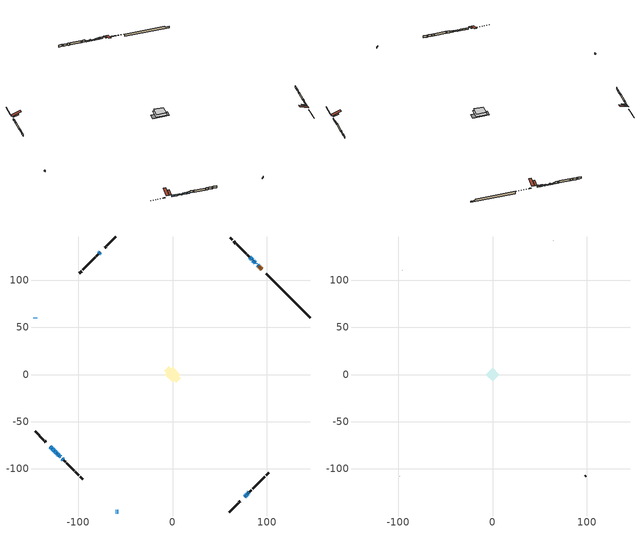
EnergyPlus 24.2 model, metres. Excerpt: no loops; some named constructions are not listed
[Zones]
conditioned space
 floor outside (Floor1 construction): -1.18,0 0,1.18 1.18,0 0,-1.18 z1.19
 floor adiabatic (AdiabaticFloorConstruction): -8.3,0 0,8.3 8.3,0 0,-8.3 z1.19
 floor foundation (Slab1 construction): -8.55,4 -4,8.55 8.55,-4 4,-8.55 z-1.5
 floor foundation (Slab2 construction): -2.55,0.94 -0.94,2.55 2.55,-0.94 0.94,-2.55 z0
 wall outside (RimJoist1 construction): 60.36,-145.71 69.78,-136.28 / -145.71,-60.36 -136.28,-69.78 / -60.36,145.71 -69.78,136.28 / 110.85,95.21 101.42,104.64 z1.19:1.49
 wall outside (RimJoist2 construction): 70.44,-135.63 71.71,-134.36 / -135.63,-70.44 -134.36,-71.71 / -70.44,135.63 -71.71,134.36 / 100.77,105.3 99.5,106.57 z1.19:1.49
 wall outside (AdiabaticWallConstruction 1): 94.58,111.49 93.68,112.38 / 93.03,113.04 92.45,113.61 / 91.8,114.27 91.42,114.65 z1.19:3.22
 wall outside (AdiabaticWallConstruction): -76.63,129.44 -76.97,129.1 / -117.99,-88.07 -117.65,-88.42 z1.19:2.79; 90.76,115.3 90.12,115.95 / -127.2,-78.86 -125.3,-80.77 / 80.52,-125.55 81.04,-125.02 / -116.99,-89.07 -115.93,-90.13 / 85.37,120.69 84.74,121.32 z1.19:2.97; -77.62,128.44 -78.15,127.92 / -60.36,-145.71 -59.36,-145.71 / 77.8,-128.26 78.51,-127.56 / -129.44,-76.63 -127.86,-78.21 / -124.64,-81.42 -123.24,-82.82 / -145.71,60.36 -145.71,59.36 / -58.44,-145.71 -57.44,-145.71 / 79.16,-126.9 79.86,-126.2 / -121.41,-84.66 -120.7,-85.36 z1.19:2.66; 76.63,-129.44 77.15,-128.92 z1.19:2.39; -122.59,-83.48 -122.06,-84 z1.19:2.18; 89.46,116.6 89.14,116.93 z1.19:2.31; -120.05,-86.02 -118.65,-87.42 z1.19:2.69; 88.48,117.58 88.17,117.9 z1.19:2.41; 87.51,118.55 87.19,118.88 z1.19:2.01; 86.53,119.53 86.03,120.04 z1.19:1.9; 84.09,121.98 83.01,123.06 z1.19:2.21; 82.35,123.71 81.8,124.27 z1.19:2.49
 wall outside (Wall1 construction): 81.7,-124.37 83.44,-122.63 / -115.28,-90.79 -113.54,-92.53 / -78.8,127.26 -80.54,125.53 / 81.14,124.92 79.4,126.66 z1.19:3.63
 wall outside (Wall2 construction): 84.09,-121.97 84.15,-121.92 / -112.88,-93.18 -112.83,-93.24 / -81.2,124.87 -81.25,124.81 / 78.75,127.32 78.69,127.37 z1.19:3.63
 wall outside (Wall3 construction): 84.8,-121.26 93.06,-113 / -112.17,-93.89 -103.91,-102.15 / -81.91,124.16 -90.17,115.9 / 78.03,128.03 69.77,136.29 z1.19:3.63
 wall outside (Wall4 construction): 93.72,-112.34 94.9,-111.17 / -103.25,-102.81 -102.08,-103.99 / -90.82,115.24 -92,114.06 / 69.12,136.95 67.94,138.12 z1.19:3.63
 wall outside (Wall5 construction): 95.55,-110.51 97.84,-108.23 / -101.42,-104.65 -99.14,-106.93 / -92.66,113.41 -94.94,111.13 / 67.28,138.78 65,141.06 z1.19:3.63
 wall outside (Wall7 construction): 99.32,-106.74 101.83,-104.24 / -97.65,-108.41 -95.15,-110.92 / -96.43,109.64 -98.93,107.13 / 63.52,142.55 61.01,145.05 z1.19:3.63
 wall foundation (FoundationWall1 construction): 111.51,94.56,-1.5 111.51,94.56,1.19 142.29,63.78,1.19 142.29,63.78,0.03 145.71,60.36,0.03 145.71,60.36,-1.5
 window (WindowConstruction 17): -76.63,129.44 -76.97,129.1 z1.19:2.79
 window (WindowConstruction 3): 90.76,115.3 90.12,115.95 z1.19:2.97
 window (WindowConstruction 4): -77.62,128.44 -78.15,127.92 z1.19:2.66
 window (WindowConstruction 5): -60.36,-145.71 -59.36,-145.71 z1.19:2.66
 window (WindowConstruction 6): 76.63,-129.44 77.15,-128.92 z1.19:2.38
 window (WindowConstruction 7): 77.8,-128.26 78.51,-127.56 z1.19:2.66
 window (WindowConstruction 8): -129.44,-76.63 -127.86,-78.21 z1.19:2.66
 window (WindowConstruction 9): -127.2,-78.86 -125.3,-80.77 z1.19:2.97
 window (WindowConstruction 10): -124.64,-81.42 -123.24,-82.82 z1.19:2.66
 window (WindowConstruction 11): -122.58,-83.48 -122.06,-84 z1.19:2.18
 window (WindowConstruction 12): -145.71,60.36 -145.71,59.36 z1.19:2.66
 window (WindowConstruction 18): 89.46,116.61 89.14,116.93 z1.19:2.31
 window (WindowConstruction 13): -58.44,-145.71 -57.44,-145.71 z1.19:2.66
 window (WindowConstruction 14): 79.16,-126.9 79.86,-126.2 z1.19:2.66
 window (WindowConstruction 15): -121.41,-84.66 -120.71,-85.36 z1.19:2.66
 window (WindowConstruction 16): -120.05,-86.02 -118.65,-87.42 z1.19:2.69
 window (WindowConstruction 24): -117.99,-88.07 -117.65,-88.41 z1.19:2.79
 window (WindowConstruction 21): 88.48,117.59 88.17,117.9 z1.19:2.41
 window (WindowConstruction 22): 80.52,-125.55 81.04,-125.02 z1.19:2.97
 window (WindowConstruction 23): -116.99,-89.07 -115.93,-90.13 z1.19:2.97
 window (WindowConstruction 19): 87.51,118.55 87.19,118.88 z1.19:2
 window (WindowConstruction 20): 86.53,119.53 86.03,120.03 z1.19:1.9
 window (WindowConstruction): 85.37,120.69 84.74,121.32 z1.19:2.97
 window (WindowConstruction 1): 84.09,121.98 83.01,123.05 z1.19:2.2
 window (WindowConstruction 2): 82.35,123.71 81.8,124.27 z1.19:2.49
 door (Door): 94.58,111.49 93.68,112.38 z1.19:3.22
 door (Door 1): 93.02,113.04 92.45,113.61 z1.19:3.22
 door (Door 2): 91.8,114.27 91.42,114.65 z1.19:3.22
 ceiling adiabatic (AdiabaticFloorConstruction): 0,-8.3 8.3,0 0,8.3 -8.3,0 z1.19
 roof outside (Roof2 construction): 75.97,-130.1,3.63 71.63,-125.76,5.67 70.49,-126.9,5.67 74.83,-131.24,3.63; -130.1,-75.97,3.63 -125.76,-71.63,5.67 -126.9,-70.49,5.67 -131.24,-74.83,3.63; -75.97,130.1,3.63 -71.63,125.76,5.67 -70.49,126.9,5.67 -74.83,131.24,3.63; 95.24,110.83,3.63 90.9,106.49,5.67 92.04,105.35,5.67 96.38,109.69,3.63
attic - vented
 floor to conditioned space (Floor2 construction Reversed): -7.04,0 0,7.04 7.04,0 0,-7.04 z3.63
 wall outside (Wall6 construction): 98.49,-107.57 98.67,-107.4 / -98.48,-107.58 -98.31,-107.76 / -95.6,110.47 -95.77,110.3 / 64.35,141.72 64.17,141.89 z1.19:3.63
 roof outside (Roof1 construction): 74.17,-131.9,3.63 67.32,-125.04,6.86 65.51,-126.85,6.86 72.36,-133.7,3.63; -131.9,-74.17,3.63 -125.04,-67.32,6.86 -126.85,-65.51,6.86 -133.7,-72.36,3.63; -74.17,131.9,3.63 -67.32,125.04,6.86 -65.51,126.85,6.86 -72.36,133.7,3.63; 97.04,109.03,3.63 90.18,102.18,6.86 91.99,100.37,6.86 98.84,107.22,3.63
[Construction]
Floor2 construction: ceiling loosefill ins, ceiling stud and cavity, gypsum board
[EnergyManagementSystem:Program]
component_loads_program: Set loads_htg_walls = 0; Set loads_htg_rim_joists = 0; Set loads_htg_foundation_walls = 0; Set loads_htg_floors = 0; Set loads_htg_slabs = 0; Set loads_htg_ceilings = 0; Set loads_htg_roofs = 0; Set loads_htg_windows_conduction = 0; Set loads_htg_windows_solar = 0; Set loads_htg_doors = 0; Set loads_htg_skylights_conduction = 0; Set loads_htg_skylights_solar = 0; Set loads_htg_internal_mass = 0; Set loads_htg_intgains = 0; Set loads_htg_lighting = 0; Set loads_htg_infil = 0; Set loads_htg_mechvent = 0; Set loads_htg_natvent = 0; Set loads_htg_whf = 0; Set loads_htg_ducts = 0; Set loads_clg_walls = 0; Set loads_clg_rim_joists = 0; Set loads_clg_foundation_walls = 0; Set loads_clg_floors = 0; Set loads_clg_slabs = 0; Set loads_clg_ceilings = 0; Set loads_clg_roofs = 0; Set loads_clg_windows_conduction = 0; Set loads_clg_windows_solar = 0; Set loads_clg_doors = 0; Set loads_clg_skylights_conduction = 0; Set loads_clg_skylights_solar = 0; Set loads_clg_internal_mass = 0; Set loads_clg_intgains = 0; Set loads_clg_lighting = 0; Set loads_clg_infil = 0; Set loads_clg_mechvent = 0; Set loads_clg_natvent = 0; Set loads_clg_whf = 0; Set loads_clg_ducts = 0; Set hr_walls = 0; Set hr_walls = hr_walls + s_conv_19 + s_ig_19 + s_sol_19 + s_lgt_19 + s_surf_19; Set hr_walls = hr_walls + s_conv_20 + s_ig_20 + s_sol_20 + s_lgt_20 + s_surf_20; Set hr_walls = hr_walls + s_conv_21 + s_ig_21 + s_sol_21 + s_lgt_21 + s_surf_21; Set hr_walls = hr_walls + s_conv_22 + s_ig_22 + s_sol_22 + s_lgt_22 + s_surf_22; Set hr_walls = hr_walls + s_conv_23 + s_ig_23 + s_sol_23 + s_lgt_23 + s_surf_23; Set hr_walls = hr_walls + s_conv_24 + s_ig_24 + s_sol_24 + s_lgt_24 + s_surf_24; Set hr_walls = hr_walls + s_conv_25 + s_ig_25 + s_sol_25 + s_lgt_25 + s_surf_25; Set hr_walls = hr_walls + s_conv_26 + s_ig_26 + s_sol_26 + s_lgt_26 + s_surf_26; Set hr_walls = hr_walls + s_conv_27 + s_ig_27 + s_sol_27 + s_lgt_27 + s_surf_27; Set hr_walls = hr_walls + s_conv_28 + s_ig_28 + s_sol_28 + s_lgt_28 + s_surf_28; Set hr_walls = hr_walls + s_conv_29 + s_ig_29 + s_sol_29 + s_lgt_29 + s_surf_29; Set hr_walls = hr_walls + s_conv_30 + s_ig_30 + s_sol_30 + s_lgt_30 + s_surf_30; Set hr_walls = hr_walls + s_conv_31 + s_ig_31 + s_sol_31 + s_lgt_31 + s_surf_31; Set hr_walls = hr_walls + s_conv_32 + s_ig_32 + s_sol_32 + s_lgt_32 + s_surf_32; Set hr_walls = hr_walls + s_conv_33 + s_ig_33 + s_sol_33 + s_lgt_33 + s_surf_33; Set hr_walls = hr_walls + s_conv_34 + s_ig_34 + s_sol_34 + s_lgt_34 + s_surf_34; Set hr_walls = hr_walls + s_conv_35 + s_ig_35 + s_sol_35 + s_lgt_35 + s_surf_35; Set hr_walls = hr_walls + s_conv_36 + s_ig_36 + s_sol_36 + s_lgt_36 + s_surf_36; Set hr_walls = hr_walls + s_conv_37 + s_ig_37 + s_sol_37 + s_lgt_37 + s_surf_37; Set hr_walls = hr_walls + s_conv_38 + s_ig_38 + s_sol_38 + s_lgt_38 + s_surf_38; Set hr_walls = hr_walls + s_conv_39 + s_ig_39 + s_sol_39 + s_lgt_39 + s_surf_39; Set hr_walls = hr_walls + s_conv_40 + s_ig_40 + s_sol_40 + s_lgt_40 + s_surf_40; Set hr_walls = hr_walls + s_conv_41 + s_ig_41 + s_sol_41 + s_lgt_41 + s_surf_41; Set hr_walls = hr_walls + s_conv_42 + s_ig_42 + s_sol_42 + s_lgt_42 + s_surf_42; Set hr_rim_joists = 0; Set hr_rim_joists = hr_rim_joists + s_conv_5 + s_ig_5 + s_sol_5 + s_lgt_5 + s_surf_5; Set hr_rim_joists = hr_rim_joists + s_conv_6 + s_ig_6 + s_sol_6 + s_lgt_6 + s_surf_6; Set hr_rim_joists = hr_rim_joists + s_conv_7 + s_ig_7 + s_sol_7 + s_lgt_7 + s_surf_7; Set hr_rim_joists = hr_rim_joists + s_conv_8 + s_ig_8 + s_sol_8 + s_lgt_8 + s_surf_8; Set hr_rim_joists = hr_rim_joists + s_conv_9 + s_ig_9 + s_sol_9 + s_lgt_9 + s_surf_9; Set hr_rim_joists = hr_rim_joists + s_conv_10 + s_ig_10 + s_sol_10 + s_lgt_10 + s_surf_10; Set hr_rim_joists = hr_rim_joists + s_conv_11 + s_ig_11 + s_sol_11 + s_lgt_11 + s_surf_11; Set hr_rim_joists = hr_rim_joists + s_conv_12 + s_ig_12 + s_sol_12 + s_lgt_12 + s_surf_12; Set hr_foundation_walls = 0; Set hr_foundation_walls = hr_foundation_walls + s_conv_2 + s_ig_2 + s_sol_2 + s_lgt_2 + s_surf_2; Set hr_floors = 0; Set hr_floors = hr_floors + s_conv + s_ig + s_sol + s_lgt + s_surf; Set hr_slabs = 0; Set hr_slabs = hr_slabs + s_conv_17 + s_ig_17 + s_sol_17 + s_lgt_17 + s_surf_17; Set hr_slabs = hr_slabs + s_conv_18 + s_ig_18 + s_sol_18 + s_lgt_18 + s_surf_18; Set hr_ceilings = 0; Set hr_ceilings = hr_ceilings + s_conv_1 + s_ig_1 + s_sol_1 + s_lgt_1 + s_surf_1; Set hr_roofs = 0; Set hr_roofs = hr_roofs + s_conv_13 + s_ig_13 + s_sol_13 + s_lgt_13 + s_surf_13; Set hr_roofs = hr_roofs + s_conv_14 + s_ig_14 + s_sol_14 + s_lgt_14 + s_surf_14; Set hr_roofs = hr_roofs + s_conv_15 + s_ig_15 + s_sol_15 + s_lgt_15 + s_surf_15; Set hr_roofs = hr_roofs + s_conv_16 + s_ig_16 + s_sol_16 + s_lgt_16 + s_surf_16; Set hr_windows_conduction = 0; Set hr_windows_conduction = hr_windows_conduction + ss_conv_3; Set hr_windows_conduction = hr_windows_conduction + ss_ig_3; Set hr_windows_conduction = hr_windows_conduction + ss_surf_3; Set hr_windows_conduction = hr_windows_conduction + ss_conv_4; Set hr_windows_conduction = hr_windows_conduction + ss_ig_4; Set hr_windows_conduction = hr_windows_conduction + ss_surf_4; Set hr_windows_conduction = hr_windows_conduction + ss_conv_5; Set hr_windows_conduction = hr_windows_conduction + ss_ig_5; Set hr_windows_conduction = hr_windows_conduction + ss_surf_5; Set hr_windows_conduction = hr_windows_conduction + ss_conv_6; Set hr_windows_conduction = hr_windows_conduction + ss_ig_6; Set hr_windows_conduction = hr_windows_conduction + ss_surf_6; Set hr_windows_conduction = hr_windows_conduction + ss_conv_7; Set hr_windows_conduction = hr_windows_conduction + ss_ig_7; Set hr_windows_conduction = hr_windows_conduction + ss_surf_7; Set hr_windows_conduction = hr_windows_conduction + ss_conv_8; Set hr_windows_conduction = hr_windows_conduction + ss_ig_8; Set hr_windows_conduction = hr_windows_conduction + ss_surf_8; Set hr_windows_conduction = hr_windows_conduction + ss_conv_9; Set hr_windows_conduction = hr_windows_conduction + ss_ig_9; Set hr_windows_conduction = hr_windows_conduction + ss_surf_9; Set hr_windows_conduction = hr_windows_conduction + ss_conv_10; Set hr_windows_conduction = hr_windows_conduction + ss_ig_10; Set hr_windows_conduction = hr_windows_conduction + ss_surf_10; Set hr_windows_conduction = hr_windows_conduction + ss_conv_11; Set hr_windows_conduction = hr_windows_conduction + ss_ig_11; Set hr_windows_conduction = hr_windows_conduction + ss_surf_11; Set hr_windows_conduction = hr_windows_conduction + ss_conv_12; Set hr_windows_conduction = hr_windows_conduction + ss_ig_12; Set hr_windows_conduction = hr_windows_conduction + ss_surf_12; Set hr_windows_conduction = hr_windows_conduction + ss_conv_13; Set hr_windows_conduction = hr_windows_conduction + ss_ig_13; Set hr_windows_conduction = hr_windows_conduction + ss_surf_13; Set hr_windows_conduction = hr_windows_conduction + ss_conv_14; Set hr_windows_conduction = hr_windows_conduction + ss_ig_14; Set hr_windows_conduction = hr_windows_conduction + ss_surf_14; Set hr_windows_conduction = hr_windows_conduction + ss_conv_15; Set hr_windows_conduction = hr_windows_conduction + ss_ig_15; Set hr_windows_conduction = hr_windows_conduction + ss_surf_15; Set hr_windows_conduction = hr_windows_conduction + ss_conv_16; Set hr_windows_conduction = hr_windows_conduction + ss_ig_16; Set hr_windows_conduction = hr_windows_conduction + ss_surf_16; Set hr_windows_conduction = hr_windows_conduction + ss_conv_17; Set hr_windows_conduction = hr_windows_conduction + ss_ig_17; Set hr_windows_conduction = hr_windows_conduction + ss_surf_17; Set hr_windows_conduction = hr_windows_conduction + ss_conv_18; Set hr_windows_conduction = hr_windows_conduction + ss_ig_18; Set hr_windows_conduction = hr_windows_conduction + ss_surf_18; Set hr_windows_conduction = hr_windows_conduction + ss_conv_19; Set hr_windows_conduction = hr_windows_conduction + ss_ig_19; Set hr_windows_conduction = hr_windows_conduction + ss_surf_19; Set hr_windows_conduction = hr_windows_conduction + ss_conv_20; Set hr_windows_conduction = hr_windows_conduction + ss_ig_20; Set hr_windows_conduction = hr_windows_conduction + ss_surf_20; Set hr_windows_conduction = hr_windows_conduction + ss_conv_21; Set hr_windows_conduction = hr_windows_conduction + ss_ig_21; Set hr_windows_conduction = hr_windows_conduction + ss_surf_21; Set hr_windows_conduction = hr_windows_conduction + ss_conv_22; Set hr_windows_conduction = hr_windows_conduction + ss_ig_22; Set hr_windows_conduction = hr_windows_conduction + ss_surf_22; Set hr_windows_conduction = hr_windows_conduction + ss_conv_23; Set hr_windows_conduction = hr_windows_conduction + ss_ig_23; Set hr_windows_conduction = hr_windows_conduction + ss_surf_23; Set hr_windows_conduction = hr_windows_conduction + ss_conv_24; Set hr_windows_conduction = hr_windows_conduction + ss_ig_24; Set hr_windows_conduction = hr_windows_conduction + ss_surf_24; Set hr_windows_conduction = hr_windows_conduction + ss_conv_25; Set hr_windows_conduction = hr_windows_conduction + ss_ig_25; Set hr_windows_conduction = hr_windows_conduction + ss_surf_25; Set hr_windows_conduction = hr_windows_conduction + ss_conv_26; Set hr_windows_conduction = hr_windows_conduction + ss_ig_26; Set hr_windows_conduction = hr_windows_conduction + ss_surf_26; Set hr_windows_conduction = hr_windows_conduction + ss_conv_27; Set hr_windows_conduction = hr_windows_conduction + ss_ig_27; Set hr_windows_conduction = hr_windows_conduction + ss_surf_27; Set hr_windows_solar = 0; Set hr_windows_solar = hr_windows_solar - ss_trans_in * ZoneTimestep * 3600 + ss_back_out * ZoneTimestep * 3600 + ss_trans_out * ZoneTimestep * 3600; Set hr_windows_solar = hr_windows_solar - ss_trans_in_1 * ZoneTimestep * 3600 + ss_back_out_1 * ZoneTimestep * 3600 + ss_trans_out_1 * ZoneTimestep * 3600; Set hr_windows_solar = hr_windows_solar - ss_trans_in_2 * ZoneTimestep * 3600 + ss_back_out_2 * ZoneTimestep * 3600 + ss_trans_out_2 * ZoneTimestep * 3600; Set hr_windows_solar = hr_windows_solar - ss_trans_in_3 * ZoneTimestep * 3600 + ss_back_out_3 * ZoneTimestep * 3600 + ss_trans_out_3 * ZoneTimestep * 3600; Set hr_windows_solar = hr_windows_solar - ss_trans_in_4 * ZoneTimestep * 3600 + ss_back_out_4 * ZoneTimestep * 3600 + ss_trans_out_4 * ZoneTimestep * 3600; Set hr_windows_solar = hr_windows_solar - ss_trans_in_5 * ZoneTimestep * 3600 + ss_back_out_5 * ZoneTimestep * 3600 + ss_trans_out_5 * ZoneTimestep * 3600; Set hr_windows_solar = hr_windows_solar - ss_trans_in_6 * ZoneTimestep * 3600 + ss_back_out_6 * ZoneTimestep * 3600 + ss_trans_out_6 * ZoneTimestep * 3600; Set hr_windows_solar = hr_windows_solar - ss_trans_in_7 * ZoneTimestep * 3600 + ss_back_out_7 * ZoneTimestep * 3600 + ss_trans_out_7 * ZoneTimestep * 3600; Set hr_windows_solar = hr_windows_solar - ss_trans_in_8 * ZoneTimestep * 3600 + ss_back_out_8 * ZoneTimestep * 3600 + ss_trans_out_8 * ZoneTimestep * 3600; Set hr_windows_solar = hr_windows_solar - ss_trans_in_9 * ZoneTimestep * 3600 + ss_back_out_9 * ZoneTimestep * 3600 + ss_trans_out_9 * ZoneTimestep * 3600; Set hr_windows_solar = hr_windows_solar - ss_trans_in_10 * ZoneTimestep * 3600 + ss_back_out_10 * ZoneTimestep * 3600 + ss_trans_out_10 * ZoneTimestep * 3600; Set hr_windows_solar = hr_windows_solar - ss_trans_in_11 * ZoneTimestep * 3600 + ss_back_out_11 * ZoneTimestep * 3600 + ss_trans_out_11 * ZoneTimestep * 3600; Set hr_windows_solar = hr_windows_solar - ss_trans_in_12 * ZoneTimestep * 3600 + ss_back_out_12 * ZoneTimestep * 3600 + ss_trans_out_12 * ZoneTimestep * 3600; Set hr_windows_solar = hr_windows_solar - ss_trans_in_13 * ZoneTimestep * 3600 + ss_back_out_13 * ZoneTimestep * 3600 + ss_trans_out_13 * ZoneTimestep * 3600; Set hr_windows_solar = hr_windows_solar - ss_trans_in_14 * ZoneTimestep * 3600 + ss_back_out_14 * ZoneTimestep * 3600 + ss_trans_out_14 * ZoneTimestep * 3600; Set hr_windows_solar = hr_windows_solar - ss_trans_in_15 * ZoneTimestep * 3600 + ss_back_out_15 * ZoneTimestep * 3600 + ss_trans_out_15 * ZoneTimestep * 3600; Set hr_windows_solar = hr_windows_solar - ss_trans_in_16 * ZoneTimestep * 3600 + ss_back_out_16 * ZoneTimestep * 3600 + ss_trans_out_16 * ZoneTimestep * 3600; Set hr_windows_solar = hr_windows_solar - ss_trans_in_17 * ZoneTimestep * 3600 + ss_back_out_17 * ZoneTimestep * 3600 + ss_trans_out_17 * ZoneTimestep * 3600; Set hr_windows_solar = hr_windows_solar - ss_trans_in_18 * ZoneTimestep * 3600 + ss_back_out_18 * ZoneTimestep * 3600 + ss_trans_out_18 * ZoneTimestep * 3600; Set hr_windows_solar = hr_windows_solar - ss_trans_in_19 * ZoneTimestep * 3600 + ss_back_out_19 * ZoneTimestep * 3600 + ss_trans_out_19 * ZoneTimestep * 3600; Set hr_windows_solar = hr_windows_solar - ss_trans_in_20 * ZoneTimestep * 3600 + ss_back_out_20 * ZoneTimestep * 3600 + ss_trans_out_20 * ZoneTimestep * 3600; Set hr_windows_solar = hr_windows_solar - ss_trans_in_21 * ZoneTimestep * 3600 + ss_back_out_21 * ZoneTimestep * 3600 + ss_trans_out_21 * ZoneTimestep * 3600; Set hr_windows_solar = hr_windows_solar - ss_trans_in_22 * ZoneTimestep * 3600 + ss_back_out_22 * ZoneTimestep * 3600 + ss_trans_out_22 * ZoneTimestep * 3600; Set hr_windows_solar = hr_windows_solar - ss_trans_in_23 * ZoneTimestep * 3600 + ss_back_out_23 * ZoneTimestep * 3600 + ss_trans_out_23 * ZoneTimestep * 3600; Set hr_windows_solar = hr_windows_solar - ss_trans_in_24 * ZoneTimestep * 3600 + ss_back_out_24 * ZoneTimestep * 3600 + ss_trans_out_24 * ZoneTimestep * 3600; Set hr_doors = 0; Set hr_doors = hr_doors + ss_sol; Set hr_doors = hr_doors + ss_lgt; Set hr_doors = hr_doors + ss_conv; Set hr_doors = hr_doors + ss_ig; Set hr_doors = hr_doors + ss_surf; Set hr_doors = hr_doors + ss_sol_1; Set hr_doors = hr_doors + ss_lgt_1; Set hr_doors = hr_doors + ss_conv_1; Set hr_doors = hr_doors + ss_ig_1; Set hr_doors = hr_doors + ss_surf_1; Set hr_doors = hr_doors + ss_sol_2; Set hr_doors = hr_doors + ss_lgt_2; Set hr_doors = hr_doors + ss_conv_2; Set hr_doors = hr_doors + ss_ig_2; Set hr_doors = hr_doors + ss_surf_2; Set hr_skylights_conduction = 0; Set hr_skylights_solar = 0; Set hr_internal_mass = 0; Set hr_internal_mass = hr_internal_mass + s_conv_3 + s_ig_3 + s_sol_3 + s_lgt_3 + s_surf_3; Set hr_internal_mass = hr_internal_mass + s_conv_4 + s_ig_4 + s_sol_4 + s_lgt_4 + s_surf_4; Set hr_internal_mass = hr_internal_mass + im_conv + im_ig + im_sol + im_lgt + im_surf; Set hr_internal_mass = hr_internal_mass + im_conv_1 + im_ig_1 + im_sol_1 + im_lgt_1 + im_surf_1; Set hr_intgains = 0; Set hr_intgains = hr_intgains - ig_ee_conv - ig_ee_rad - ig_ee_conv_1 - ig_ee_rad_1 - ig_ee_conv_2 - ig_ee_rad_2 - ig_ee_conv_3 - ig_ee_rad_3 - ig_ee_conv_4 - ig_ee_rad_4 - ig_ee_conv_5 - ig_ee_rad_5 - ig_ee_conv_6 - ig_ee_rad_6 - ig_oe_conv - ig_oe_rad - ig_oe_conv_1 - ig_oe_rad_1 - ig_oe_conv_2 - ig_oe_rad_2 - ig_oe_conv_3 - ig_oe_rad_3 - ig_oe_conv_4 - ig_oe_rad_4 - ig_ppl_conv - ig_ppl_rad; Set hr_lighting = 0; Set hr_lighting = hr_lighting - ig_lgt_conv - ig_lgt_rad - ig_lgt_vis; Set hr_infil = 0; Set hr_infil = hr_infil - airflow_gain + airflow_loss; Set hr_natvent = 0; Set hr_natvent = hr_natvent - airflow_gain_1 + airflow_loss_1; Set hr_whf = 0; Set hr_whf = hr_whf - airflow_gain_2 + airflow_loss_2; Set hr_mechvent = 0; Set hr_mechvent = hr_mechvent - mv_conv - mv_rad - mv_conv_1 - mv_rad_1 - mv_conv_2 - mv_rad_2 - mv_conv_3 - mv_rad_3 - mv_conv_4 - mv_rad_4 - mv_conv_5 - mv_rad_5 - mv_conv_6 - mv_rad_6 - mv_conv_7 - mv_rad_7; Set hr_ducts = 0; Set hr_intgains = hr_intgains + dhw_loss * (0.64*(1-dhw_rtf) + 1.0*dhw_rtf); Set htg_mode = 0; Set clg_mode = 0; If (htg_load_cond > 0); Set htg_mode = 1.0; ElseIf (clg_load_cond > 0); Set clg_mode = 0.0; Else; Set htg_season = 0; Set clg_season = 0; If ((DayOfYear >= 1) && (DayOfYear <= 365)); Set clg_season = 1; EndIf; If ((DayOfYear >= 1) && (DayOfYear <= 365)); Set htg_season = 1; EndIf; If ((airflow_gain_1 <> 0) || (airflow_loss_1 <> 0)) && (clg_season == 1); Set clg_mode = 0.0; ElseIf ((airflow_gain_2 <> 0) || (airflow_loss_2 <> 0)) && (clg_season == 1); Set clg_mode = 0.0; Else; Set Tmid_setpoint = (htg_sp_s_1 + clg_sp_s_1) / 2; If (tin_s_1 > Tmid_setpoint) && (clg_season == 1); Set clg_mode = 0.0; ElseIf (tin_s_1 < Tmid_setpoint) && (htg_season == 1); Set htg_mode = 1.0; EndIf; EndIf; EndIf; Set loads_htg_walls = loads_htg_walls + (hr_walls * htg_mode * 1); Set loads_htg_rim_joists = loads_htg_rim_joists + (hr_rim_joists * htg_mode * 1); Set loads_htg_foundation_walls = loads_htg_foundation_walls + (hr_foundation_walls * htg_mode * 1); Set loads_htg_floors = loads_htg_floors + (hr_floors * htg_mode * 1); Set loads_htg_slabs = loads_htg_slabs + (hr_slabs * htg_mode * 1); Set loads_htg_ceilings = loads_htg_ceilings + (hr_ceilings * htg_mode * 1); Set loads_htg_roofs = loads_htg_roofs + (hr_roofs * htg_mode * 1); Set loads_htg_windows_conduction = loads_htg_windows_conduction + (hr_windows_conduction * htg_mode * 1); Set loads_htg_windows_solar = loads_htg_windows_solar + (hr_windows_solar * htg_mode * 1); Set loads_htg_doors = loads_htg_doors + (hr_doors * htg_mode * 1); Set loads_htg_skylights_conduction = loads_htg_skylights_conduction + (hr_skylights_conduction * htg_mode * 1); Set loads_htg_skylights_solar = loads_htg_skylights_solar + (hr_skylights_solar * htg_mode * 1); Set loads_htg_internal_mass = loads_htg_internal_mass + (hr_internal_mass * htg_mode * 1); Set loads_htg_intgains = loads_htg_intgains + (hr_intgains * htg_mode * 1); Set loads_htg_lighting = loads_htg_lighting + (hr_lighting * htg_mode * 1); Set loads_htg_infil = loads_htg_infil + (hr_infil * htg_mode * 1); Set loads_htg_mechvent = loads_htg_mechvent + (hr_mechvent * htg_mode * 1); Set loads_htg_natvent = loads_htg_natvent + (hr_natvent * htg_mode * 1); Set loads_htg_whf = loads_htg_whf + (hr_whf * htg_mode * 1); Set loads_htg_ducts = loads_htg_ducts + (hr_ducts * htg_mode * 1); Set loads_clg_walls = loads_clg_walls + (-hr_walls * clg_mode * 1); Set loads_clg_rim_joists = loads_clg_rim_joists + (-hr_rim_joists * clg_mode * 1); Set loads_clg_foundation_walls = loads_clg_foundation_walls + (-hr_foundation_walls * clg_mode * 1); Set loads_clg_floors = loads_clg_floors + (-hr_floors * clg_mode * 1); Set loads_clg_slabs = loads_clg_slabs + (-hr_slabs * clg_mode * 1); Set loads_clg_ceilings = loads_clg_ceilings + (-hr_ceilings * clg_mode * 1); Set loads_clg_roofs = loads_clg_roofs + (-hr_roofs * clg_mode * 1); Set loads_clg_windows_conduction = loads_clg_windows_conduction + (-hr_windows_conduction * clg_mode * 1); Set loads_clg_windows_solar = loads_clg_windows_solar + (-hr_windows_solar * clg_mode * 1); Set loads_clg_doors = loads_clg_doors + (-hr_doors * clg_mode * 1); Set loads_clg_skylights_conduction = loads_clg_skylights_conduction + (-hr_skylights_conduction * clg_mode * 1); Set loads_clg_skylights_solar = loads_clg_skylights_solar + (-hr_skylights_solar * clg_mode * 1); Set loads_clg_internal_mass = loads_clg_internal_mass + (-hr_internal_mass * clg_mode * 1); Set loads_clg_intgains = loads_clg_intgains + (-hr_intgains * clg_mode * 1); Set loads_clg_lighting = loads_clg_lighting + (-hr_lighting * clg_mode * 1); Set loads_clg_infil = loads_clg_infil + (-hr_infil * clg_mode * 1); Set loads_clg_mechvent = loads_clg_mechvent + (-hr_mechvent * clg_mode * 1); Set loads_clg_natvent = loads_clg_natvent + (-hr_natvent * clg_mode * 1); Set loads_clg_whf = loads_clg_whf + (-hr_whf * clg_mode * 1); Set loads_clg_ducts = loads_clg_ducts + (-hr_ducts * clg_mode * 1)
natural_vent_program: Set Tin = tin_s; Set Tout = tout_s; Set Wout = out_wt_s; Set Pbar = out_pb_s; Set Phiout = (@RhFnTdbWPb Tout Wout Pbar); Set MaxHR = 0.0115; Set Tnvsp = (htg_sp_s + clg_sp_s) / 2; Set NVavail = natural_vent_s; Set ClgSsnAvail = cool_season; Set Qnv = 0; Set Qwhf = 0; Set whole_house_fan_mix_act = 0; Set whole_house_fan_act = 0; If ((Wout < MaxHR) && (Tin > Tout) && (Tin > Tnvsp) && (ClgSsnAvail > 0)); Set WHF_Flow = 0; Set Adj = (Tin-Tnvsp)/(Tin-Tout); Set Adj = (@Min Adj 1); Set Adj = (@Max Adj 0); If (WHF_Flow > 0); Set Qwhf = WHF_Flow*Adj; Set whole_house_fan_mix_act = WHF_Flow*Adj; Set WHF_W = 0; Set whole_house_fan_act = WHF_W*Adj; ElseIf (NVavail > 0); Set NVArea = 0.0; Set Cs = 0.00015046861826490028; Set Cw = 2.871567913038995e-05; Set Tdiff = Tin-Tout; Set dT = (@Abs Tdiff); Set Vwind = site_vw_s; Set SGNV = NVArea*Adj*((((Cs*dT)+(Cw*(Vwind^2)))^0.5)/1000); Set MaxNV = 4.285556513773057; Set Qnv = (@Min SGNV MaxNV); EndIf; EndIf; Set natural_vent_flow_act = Qnv; Set whole_house_fan_flow_act = Qwhf; Set natural_vent_program_Qnv = Qnv; Set natural_vent_program_Qwhf = Qwhf
total_airflows_program: Set total_infil_flow_rate = 0; Set total_mechvent_flow_rate = 0; Set total_natvent_flow_rate = 0; Set total_whf_flow_rate = 0; Set total_infil_flow_rate = total_infil_flow_rate + (infil_program_Qinf * 1); Set total_mechvent_flow_rate = total_mechvent_flow_rate + (infil_program_Qfan * 1); Set total_natvent_flow_rate = total_natvent_flow_rate + (natural_vent_program_Qnv * 1); Set total_whf_flow_rate = total_whf_flow_rate + (natural_vent_program_Qwhf * 1)
total_loads_program: Set loads_htg_tot = 0; Set loads_clg_tot = 0; If htg_load_cond > 0; Set loads_htg_tot = loads_htg_tot + (htg_load_cond - clg_load_cond) * 1.0; EndIf; Set loads_htg_tot = (@Max loads_htg_tot 0); If clg_load_cond > 0; Set loads_clg_tot = loads_clg_tot + (clg_load_cond - htg_load_cond) * 0.0; EndIf; Set loads_clg_tot = (@Max loads_clg_tot 0)
unit_heater_supply_fan_1_disaggregate_program: Set unit_heater_supply_fan_1_primary_htg = 0; If unit_heater_htg_coil_1_s > 0; Set unit_heater_supply_fan_1_primary_htg = unit_heater_supply_fan_1_s; EndIf
unit_heater_supply_fan_disaggregate_program: Set unit_heater_supply_fan_primary_htg = 0; If unit_heater_htg_coil_s > 0; Set unit_heater_supply_fan_primary_htg = unit_heater_supply_fan_s; EndIf
unmet_hours_program: Set htg_unmet_hours = 0; Set clg_unmet_hours = 0; Set unit_htg_unmet_hours = 0; If ((DayOfYear >= 1) && (DayOfYear <= 365)); Set unit_htg_unmet_hours = unit_htg_unmet_hours + conditioned_space_htg_unmet_s; If unit_htg_unmet_hours > htg_unmet_hours; Set htg_unmet_hours = unit_htg_unmet_hours; EndIf; EndIf
water_heater_EC_adj: If WarmupFlag == 0; Set dhw_e_cons = water_heater_energy + water_heater_on_cycle_parasitic + water_heater_off_cycle_parasitic; Set water_heater_ec_adj_act = 0.0 * dhw_e_cons / 1; EndIf
[EnergyManagementSystem:ProgramCallingManager]
component_loads_program_calling_manager: EndOfZoneTimestepAfterZoneReporting; component_loads_program
fridge_schedule_program_calling_manager: BeginZoneTimestepAfterInitHeatBalance; fridge_schedule_program
furnace_supply_fan_disaggregate_program_calling_manager: EndOfSystemTimestepBeforeHVACReporting; furnace_supply_fan_disaggregate_program
infil_program_calling_manager: BeginZoneTimestepAfterInitHeatBalance; infil_program
natural_vent_program_calling_manager: BeginZoneTimestepAfterInitHeatBalance; natural_vent_program
total_airflows_program_calling_manager: EndOfZoneTimestepAfterZoneReporting; total_airflows_program
total_loads_program_calling_manager: EndOfZoneTimestepAfterZoneReporting; total_loads_program
unit_heater_supply_fan_1_disaggregate_program_calling_manager: EndOfSystemTimestepBeforeHVACReporting; unit_heater_supply_fan_1_disaggregate_program
unit_heater_supply_fan_disaggregate_program_calling_manager: EndOfSystemTimestepBeforeHVACReporting; unit_heater_supply_fan_disaggregate_program
unmet_hours_program_calling_manager: EndOfZoneTimestepBeforeZoneReporting; unmet_hours_program
water_heater_EC_adj_ProgramManager: EndOfSystemTimestepBeforeHVACReporting; water_heater_EC_adj
[EnergyManagementSystem:OutputVariable] Type of Data in Variable=Summed
Name | EMS Variable | Update Frequency | EMS Program or Subroutine | Units
furnace supply fan disaggregate htg primary | furnace_supply_fan_primary_htg | SystemTimestep | furnace_supply_fan_disaggregate_program | J
unit heater supply fan 1 disaggregate htg primary | unit_heater_supply_fan_1_primary_htg | SystemTimestep | unit_heater_supply_fan_1_disaggregate_program | J
unit heater supply fan disaggregate htg primary | unit_heater_supply_fan_primary_htg | SystemTimestep | unit_heater_supply_fan_disaggregate_program | J
loads_htg_tot_peakload_outvar; loads_htg_tot_annual_outvar; Energy Management System Output Variable 1; Energy Management System Output Variable 45 | loads_htg_tot | ZoneTimestep | total_loads_program | J
loads_clg_tot_peakload_outvar; loads_clg_tot_annual_outvar; Energy Management System Output Variable 2; Energy Management System Output Variable 46 | loads_clg_tot | ZoneTimestep | total_loads_program | J
htg_unmet_hours_annual_outvar; Energy Management System Output Variable 3 | htg_unmet_hours | ZoneTimestep | unmet_hours_program | hr
clg_unmet_hours_annual_outvar; Energy Management System Output Variable 4 | clg_unmet_hours | ZoneTimestep | unmet_hours_program | hr
loads_htg_roofs_annual_outvar; Energy Management System Output Variable 5 | loads_htg_roofs | ZoneTimestep | component_loads_program | J
loads_htg_ceilings_annual_outvar; Energy Management System Output Variable 6 | loads_htg_ceilings | ZoneTimestep | component_loads_program | J
loads_htg_walls_annual_outvar; Energy Management System Output Variable 7 | loads_htg_walls | ZoneTimestep | component_loads_program | J
loads_htg_rim_joists_annual_outvar; Energy Management System Output Variable 8 | loads_htg_rim_joists | ZoneTimestep | component_loads_program | J
loads_htg_foundation_walls_annual_outvar; Energy Management System Output Variable 9 | loads_htg_foundation_walls | ZoneTimestep | component_loads_program | J
loads_htg_doors_annual_outvar; Energy Management System Output Variable 10 | loads_htg_doors | ZoneTimestep | component_loads_program | J
loads_htg_windows_conduction_annual_outvar; Energy Management System Output Variable 11 | loads_htg_windows_conduction | ZoneTimestep | component_loads_program | J
loads_htg_windows_solar_annual_outvar; Energy Management System Output Variable 12 | loads_htg_windows_solar | ZoneTimestep | component_loads_program | J
loads_htg_skylights_conduction_annual_outvar; Energy Management System Output Variable 13 | loads_htg_skylights_conduction | ZoneTimestep | component_loads_program | J
loads_htg_skylights_solar_annual_outvar; Energy Management System Output Variable 14 | loads_htg_skylights_solar | ZoneTimestep | component_loads_program | J
loads_htg_floors_annual_outvar; Energy Management System Output Variable 15 | loads_htg_floors | ZoneTimestep | component_loads_program | J
loads_htg_slabs_annual_outvar; Energy Management System Output Variable 16 | loads_htg_slabs | ZoneTimestep | component_loads_program | J
loads_htg_internal_mass_annual_outvar; Energy Management System Output Variable 17 | loads_htg_internal_mass | ZoneTimestep | component_loads_program | J
loads_htg_infil_annual_outvar; Energy Management System Output Variable 18 | loads_htg_infil | ZoneTimestep | component_loads_program | J
loads_htg_natvent_annual_outvar; Energy Management System Output Variable 19 | loads_htg_natvent | ZoneTimestep | component_loads_program | J
loads_htg_mechvent_annual_outvar; Energy Management System Output Variable 20 | loads_htg_mechvent | ZoneTimestep | component_loads_program | J
loads_htg_whf_annual_outvar; Energy Management System Output Variable 21 | loads_htg_whf | ZoneTimestep | component_loads_program | J
loads_htg_ducts_annual_outvar; Energy Management System Output Variable 22 | loads_htg_ducts | ZoneTimestep | component_loads_program | J
loads_htg_intgains_annual_outvar; Energy Management System Output Variable 23 | loads_htg_intgains | ZoneTimestep | component_loads_program | J
loads_htg_lighting_annual_outvar; Energy Management System Output Variable 24 | loads_htg_lighting | ZoneTimestep | component_loads_program | J
loads_clg_roofs_annual_outvar; Energy Management System Output Variable 25 | loads_clg_roofs | ZoneTimestep | component_loads_program | J
loads_clg_ceilings_annual_outvar; Energy Management System Output Variable 26 | loads_clg_ceilings | ZoneTimestep | component_loads_program | J
loads_clg_walls_annual_outvar; Energy Management System Output Variable 27 | loads_clg_walls | ZoneTimestep | component_loads_program | J
loads_clg_rim_joists_annual_outvar; Energy Management System Output Variable 28 | loads_clg_rim_joists | ZoneTimestep | component_loads_program | J
loads_clg_foundation_walls_annual_outvar; Energy Management System Output Variable 29 | loads_clg_foundation_walls | ZoneTimestep | component_loads_program | J
loads_clg_doors_annual_outvar; Energy Management System Output Variable 30 | loads_clg_doors | ZoneTimestep | component_loads_program | J
loads_clg_windows_conduction_annual_outvar; Energy Management System Output Variable 31 | loads_clg_windows_conduction | ZoneTimestep | component_loads_program | J
loads_clg_windows_solar_annual_outvar; Energy Management System Output Variable 32 | loads_clg_windows_solar | ZoneTimestep | component_loads_program | J
loads_clg_skylights_conduction_annual_outvar; Energy Management System Output Variable 33 | loads_clg_skylights_conduction | ZoneTimestep | component_loads_program | J
loads_clg_skylights_solar_annual_outvar; Energy Management System Output Variable 34 | loads_clg_skylights_solar | ZoneTimestep | component_loads_program | J
loads_clg_floors_annual_outvar; Energy Management System Output Variable 35 | loads_clg_floors | ZoneTimestep | component_loads_program | J
loads_clg_slabs_annual_outvar; Energy Management System Output Variable 36 | loads_clg_slabs | ZoneTimestep | component_loads_program | J
loads_clg_internal_mass_annual_outvar; Energy Management System Output Variable 37 | loads_clg_internal_mass | ZoneTimestep | component_loads_program | J
loads_clg_infil_annual_outvar; Energy Management System Output Variable 38 | loads_clg_infil | ZoneTimestep | component_loads_program | J
loads_clg_natvent_annual_outvar; Energy Management System Output Variable 39 | loads_clg_natvent | ZoneTimestep | component_loads_program | J
loads_clg_mechvent_annual_outvar; Energy Management System Output Variable 40 | loads_clg_mechvent | ZoneTimestep | component_loads_program | J
loads_clg_whf_annual_outvar; Energy Management System Output Variable 41 | loads_clg_whf | ZoneTimestep | component_loads_program | J
loads_clg_ducts_annual_outvar; Energy Management System Output Variable 42 | loads_clg_ducts | ZoneTimestep | component_loads_program | J
loads_clg_intgains_annual_outvar; Energy Management System Output Variable 43 | loads_clg_intgains | ZoneTimestep | component_loads_program | J
loads_clg_lighting_annual_outvar; Energy Management System Output Variable 44 | loads_clg_lighting | ZoneTimestep | component_loads_program | J
[Schedule:Day:Interval]
interior lighting schedule day: No, 01:00, 0.108182, 04:00, 0.0901515, 05:00, 0.0991667, 06:00, 0.162273, 07:00, 0.270455, 08:00, 0.342576, 10:00, 0.369621, 11:00, 0.351591, 12:00, 0.333561, 13:00, 0.324545, 14:00, 0.31553, 15:00, 0.333561, 16:00, 0.369621, 17:00, 0.450758, 18:00, 0.585985, 19:00, 0.775303, 20:00, 0.955606, 21:00, 0.991667, 22:00, 0.712197, 23:00, 0.360606, 24:00, 0.162273
interior lighting schedule day 1: No, 01:00, 0.100909, 04:00, 0.0840909, 05:00, 0.0925, 06:00, 0.151364, 07:00, 0.252273, 08:00, 0.319545, 10:00, 0.344773, 11:00, 0.327955, 12:00, 0.311136, 13:00, 0.302727, 14:00, 0.294318, 15:00, 0.311136, 16:00, 0.344773, 17:00, 0.420455, 18:00, 0.546591, 19:00, 0.723182, 20:00, 0.891364, 21:00, 0.925, 22:00, 0.664318, 23:00, 0.336364, 24:00, 0.151364
interior lighting schedule day 2: No, 01:00, 0.0927273, 04:00, 0.0772727, 05:00, 0.085, 06:00, 0.139091, 07:00, 0.231818, 08:00, 0.293636, 10:00, 0.316818, 11:00, 0.301364, 12:00, 0.285909, 13:00, 0.278182, 14:00, 0.270455, 15:00, 0.285909, 16:00, 0.316818, 17:00, 0.386364, 18:00, 0.502273, 19:00, 0.664545, 20:00, 0.819091, 21:00, 0.85, 22:00, 0.610455, 23:00, 0.309091, 24:00, 0.139091
interior lighting schedule day 3: No, 01:00, 0.0845455, 04:00, 0.0704545, 05:00, 0.0775, 06:00, 0.126818, 07:00, 0.211364, 08:00, 0.267727, 10:00, 0.288864, 11:00, 0.274773, 12:00, 0.260682, 13:00, 0.253636, 14:00, 0.246591, 15:00, 0.260682, 16:00, 0.288864, 17:00, 0.352273, 18:00, 0.457955, 19:00, 0.605909, 20:00, 0.746818, 21:00, 0.775, 22:00, 0.556591, 23:00, 0.281818, 24:00, 0.126818
interior lighting schedule day 4: No, 01:00, 0.0763636, 04:00, 0.0636364, 05:00, 0.07, 06:00, 0.114545, 07:00, 0.190909, 08:00, 0.241818, 10:00, 0.260909, 11:00, 0.248182, 12:00, 0.235455, 13:00, 0.229091, 14:00, 0.222727, 15:00, 0.235455, 16:00, 0.260909, 17:00, 0.318182, 18:00, 0.413636, 19:00, 0.547273, 20:00, 0.674545, 21:00, 0.7, 22:00, 0.502727, 23:00, 0.254545, 24:00, 0.114545
interior lighting schedule day 5: No, 01:00, 0.0727273, 04:00, 0.0606061, 05:00, 0.0666667, 06:00, 0.109091, 07:00, 0.181818, 08:00, 0.230303, 10:00, 0.248485, 11:00, 0.236364, 12:00, 0.224242, 13:00, 0.218182, 14:00, 0.212121, 15:00, 0.224242, 16:00, 0.248485, 17:00, 0.30303, 18:00, 0.393939, 19:00, 0.521212, 20:00, 0.642424, 21:00, 0.666667, 22:00, 0.478788, 23:00, 0.242424, 24:00, 0.109091
interior lighting schedule day 6: No, 01:00, 0.0745455, 04:00, 0.0621212, 05:00, 0.0683333, 06:00, 0.111818, 07:00, 0.186364, 08:00, 0.236061, 10:00, 0.254697, 11:00, 0.242273, 12:00, 0.229848, 13:00, 0.223636, 14:00, 0.217424, 15:00, 0.229848, 16:00, 0.254697, 17:00, 0.310606, 18:00, 0.403788, 19:00, 0.534242, 20:00, 0.658485, 21:00, 0.683333, 22:00, 0.490758, 23:00, 0.248485, 24:00, 0.111818
interior lighting schedule day 7: No, 01:00, 0.08, 04:00, 0.0666667, 05:00, 0.0733333, 06:00, 0.12, 07:00, 0.2, 08:00, 0.253333, 10:00, 0.273333, 11:00, 0.26, 12:00, 0.246667, 13:00, 0.24, 14:00, 0.233333, 15:00, 0.246667, 16:00, 0.273333, 17:00, 0.333333, 18:00, 0.433333, 19:00, 0.573333, 20:00, 0.706667, 21:00, 0.733333, 22:00, 0.526667, 23:00, 0.266667, 24:00, 0.12
interior lighting schedule day 8: No, 01:00, 0.0890909, 04:00, 0.0742424, 05:00, 0.0816667, 06:00, 0.133636, 07:00, 0.222727, 08:00, 0.282121, 10:00, 0.304394, 11:00, 0.289545, 12:00, 0.274697, 13:00, 0.267273, 14:00, 0.259848, 15:00, 0.274697, 16:00, 0.304394, 17:00, 0.371212, 18:00, 0.482576, 19:00, 0.638485, 20:00, 0.78697, 21:00, 0.816667, 22:00, 0.586515, 23:00, 0.29697, 24:00, 0.133636
interior lighting schedule day 9: No, 01:00, 0.0972727, 04:00, 0.0810606, 05:00, 0.0891667, 06:00, 0.145909, 07:00, 0.243182, 08:00, 0.30803, 10:00, 0.332348, 11:00, 0.316136, 12:00, 0.299924, 13:00, 0.291818, 14:00, 0.283712, 15:00, 0.299924, 16:00, 0.332348, 17:00, 0.405303, 18:00, 0.526894, 19:00, 0.697121, 20:00, 0.859242, 21:00, 0.891667, 22:00, 0.640379, 23:00, 0.324242, 24:00, 0.145909
interior lighting schedule day 10: No, 01:00, 0.105455, 04:00, 0.0878788, 05:00, 0.0966667, 06:00, 0.158182, 07:00, 0.263636, 08:00, 0.333939, 10:00, 0.360303, 11:00, 0.342727, 12:00, 0.325152, 13:00, 0.316364, 14:00, 0.307576, 15:00, 0.325152, 16:00, 0.360303, 17:00, 0.439394, 18:00, 0.571212, 19:00, 0.755758, 20:00, 0.931515, 21:00, 0.966667, 22:00, 0.694242, 23:00, 0.351515, 24:00, 0.158182
interior lighting schedule day 11: No, 01:00, 0.109091, 04:00, 0.0909091, 05:00, 0.1, 06:00, 0.163636, 07:00, 0.272727, 08:00, 0.345455, 10:00, 0.372727, 11:00, 0.354545, 12:00, 0.336364, 13:00, 0.327273, 14:00, 0.318182, 15:00, 0.336364, 16:00, 0.372727, 17:00, 0.454545, 18:00, 0.590909, 19:00, 0.781818, 20:00, 0.963636, 21:00, 1, 22:00, 0.718182, 23:00, 0.363636, 24:00, 0.163636
interior lighting schedule default day; occupants schedule default day; clothes dryer schedule default day; cooking range schedule default day; mech vent bath fan 0 schedule default day; mech vent bath fan 1 schedule default day; mech vent bath fan 2 schedule default day; mech vent bath fan 3 schedule default day; misc plug loads schedule default day; general water use schedule default day; clothes dryer exhaust 0 schedule default day; cooling season schedule day; cooling season schedule day 2; cooling season schedule default day; exterior lighting schedule default day; natural vent schedule default day: No, 24:00, 0
occupants schedule day: No, 05:00, 0.426829, 06:00, 0.719512, 07:00, 1, 08:00, 0.670732, 09:00, 0.329268, 14:00, 0.170732, 15:00, 0.231707, 16:00, 0.329268, 17:00, 0.5, 18:00, 0.670732, 19:00, 0.829268, 21:00, 1, 22:00, 0.853659, 23:00, 0.646341, 24:00, 0.426829
clothes dryer schedule day; clothes dryer exhaust 0 schedule day: No, 01:00, 0.123457, 02:00, 0.0740741, 03:00, 0.0493827, 04:00, 0.0246914, 05:00, 0.0493827, 06:00, 0.0740741, 07:00, 0.197531, 08:00, 0.395062, 09:00, 0.592593, 10:00, 0.839506, 11:00, 0.962963, 12:00, 1, 13:00, 0.91358, 14:00, 0.82716, 15:00, 0.716049, 16:00, 0.753086, 17:00, 0.679012, 18:00, 0.666667, 20:00, 0.62963, 21:00, 0.641975, 22:00, 0.666667, 23:00, 0.54321, 24:00, 0.296296
cooking range schedule day: No, 05:00, 0.0597015, 06:00, 0.11194, 07:00, 0.171642, 08:00, 0.291045, 11:00, 0.343284, 12:00, 0.402985, 13:00, 0.462687, 14:00, 0.343284, 15:00, 0.291045, 16:00, 0.402985, 17:00, 0.567164, 18:00, 1, 19:00, 0.850746, 20:00, 0.432836, 21:00, 0.291045, 22:00, 0.231343, 23:00, 0.171642, 24:00, 0.11194
mech vent bath fan 0 schedule day; mech vent bath fan 1 schedule day; mech vent bath fan 2 schedule day; mech vent bath fan 3 schedule day: No, 07:00, 0, 08:00, 1, 09:00, 0.2, 24:00, 0
misc plug loads schedule day: No, 06:00, 0.705882, 07:00, 0.745098, 08:00, 0.803922, 15:00, 0.823529, 16:00, 0.862745, 17:00, 0.921569, 18:00, 0.980392, 19:00, 1, 20:00, 0.980392, 21:00, 0.941176, 22:00, 0.862745, 23:00, 0.784314, 24:00, 0.72549
general water use schedule day: No, 01:00, 0.315068, 03:00, 0.287671, 04:00, 0.342466, 05:00, 0.369863, 06:00, 0.520548, 07:00, 0.60274, 08:00, 0.534247, 10:00, 0.506849, 11:00, 0.465753, 14:00, 0.479452, 15:00, 0.534247, 16:00, 0.589041, 17:00, 0.69863, 18:00, 0.876712, 19:00, 0.890411, 20:00, 0.986301, 21:00, 1, 22:00, 0.863014, 23:00, 0.616438, 24:00, 0.465753
cooling season schedule day 1: No, 24:00, 1
exterior lighting schedule day: No, 01:00, 0.566667, 03:00, 0.524167, 05:00, 0.495833, 06:00, 0.5525, 07:00, 0.623333, 08:00, 0.580833, 09:00, 0.439167, 10:00, 0.354167, 12:00, 0.34, 13:00, 0.354167, 14:00, 0.396667, 15:00, 0.425, 16:00, 0.495833, 17:00, 0.623333, 18:00, 0.793333, 19:00, 0.906667, 20:00, 0.963333, 21:00, 0.991667, 22:00, 0.920833, 23:00, 0.793333, 24:00, 0.665833
exterior lighting schedule day 1: No, 01:00, 0.528571, 03:00, 0.488929, 05:00, 0.4625, 06:00, 0.515357, 07:00, 0.581429, 08:00, 0.541786, 09:00, 0.409643, 10:00, 0.330357, 12:00, 0.317143, 13:00, 0.330357, 14:00, 0.37, 15:00, 0.396429, 16:00, 0.4625, 17:00, 0.581429, 18:00, 0.74, 19:00, 0.845714, 20:00, 0.898571, 21:00, 0.925, 22:00, 0.858929, 23:00, 0.74, 24:00, 0.621071
exterior lighting schedule day 10: No, 01:00, 0.552381, 03:00, 0.510952, 05:00, 0.483333, 06:00, 0.538571, 07:00, 0.607619, 08:00, 0.56619, 09:00, 0.428095, 10:00, 0.345238, 12:00, 0.331429, 13:00, 0.345238, 14:00, 0.386667, 15:00, 0.414286, 16:00, 0.483333, 17:00, 0.607619, 18:00, 0.773333, 19:00, 0.88381, 20:00, 0.939048, 21:00, 0.966667, 22:00, 0.897619, 23:00, 0.773333, 24:00, 0.649048
exterior lighting schedule day 11: No, 01:00, 0.571429, 03:00, 0.528571, 05:00, 0.5, 06:00, 0.557143, 07:00, 0.628571, 08:00, 0.585714, 09:00, 0.442857, 10:00, 0.357143, 12:00, 0.342857, 13:00, 0.357143, 14:00, 0.4, 15:00, 0.428571, 16:00, 0.5, 17:00, 0.628571, 18:00, 0.8, 19:00, 0.914286, 20:00, 0.971429, 21:00, 1, 22:00, 0.928571, 23:00, 0.8, 24:00, 0.671429
exterior lighting schedule day 2: No, 01:00, 0.485714, 03:00, 0.449286, 05:00, 0.425, 06:00, 0.473571, 07:00, 0.534286, 08:00, 0.497857, 09:00, 0.376429, 10:00, 0.303571, 12:00, 0.291429, 13:00, 0.303571, 14:00, 0.34, 15:00, 0.364286, 16:00, 0.425, 17:00, 0.534286, 18:00, 0.68, 19:00, 0.777143, 20:00, 0.825714, 21:00, 0.85, 22:00, 0.789286, 23:00, 0.68, 24:00, 0.570714
exterior lighting schedule day 3: No, 01:00, 0.442857, 03:00, 0.409643, 05:00, 0.3875, 06:00, 0.431786, 07:00, 0.487143, 08:00, 0.453929, 09:00, 0.343214, 10:00, 0.276786, 12:00, 0.265714, 13:00, 0.276786, 14:00, 0.31, 15:00, 0.332143, 16:00, 0.3875, 17:00, 0.487143, 18:00, 0.62, 19:00, 0.708571, 20:00, 0.752857, 21:00, 0.775, 22:00, 0.719643, 23:00, 0.62, 24:00, 0.520357
exterior lighting schedule day 4: No, 01:00, 0.4, 03:00, 0.37, 05:00, 0.35, 06:00, 0.39, 07:00, 0.44, 08:00, 0.41, 09:00, 0.31, 10:00, 0.25, 12:00, 0.24, 13:00, 0.25, 14:00, 0.28, 15:00, 0.3, 16:00, 0.35, 17:00, 0.44, 18:00, 0.56, 19:00, 0.64, 20:00, 0.68, 21:00, 0.7, 22:00, 0.65, 23:00, 0.56, 24:00, 0.47
exterior lighting schedule day 5: No, 01:00, 0.380952, 03:00, 0.352381, 05:00, 0.333333, 06:00, 0.371429, 07:00, 0.419048, 08:00, 0.390476, 09:00, 0.295238, 10:00, 0.238095, 12:00, 0.228571, 13:00, 0.238095, 14:00, 0.266667, 15:00, 0.285714, 16:00, 0.333333, 17:00, 0.419048, 18:00, 0.533333, 19:00, 0.609524, 20:00, 0.647619, 21:00, 0.666667, 22:00, 0.619048, 23:00, 0.533333, 24:00, 0.447619
exterior lighting schedule day 6: No, 01:00, 0.390476, 03:00, 0.36119, 05:00, 0.341667, 06:00, 0.380714, 07:00, 0.429524, 08:00, 0.400238, 09:00, 0.302619, 10:00, 0.244048, 12:00, 0.234286, 13:00, 0.244048, 14:00, 0.273333, 15:00, 0.292857, 16:00, 0.341667, 17:00, 0.429524, 18:00, 0.546667, 19:00, 0.624762, 20:00, 0.66381, 21:00, 0.683333, 22:00, 0.634524, 23:00, 0.546667, 24:00, 0.45881
exterior lighting schedule day 7: No, 01:00, 0.419048, 03:00, 0.387619, 05:00, 0.366667, 06:00, 0.408571, 07:00, 0.460952, 08:00, 0.429524, 09:00, 0.324762, 10:00, 0.261905, 12:00, 0.251429, 13:00, 0.261905, 14:00, 0.293333, 15:00, 0.314286, 16:00, 0.366667, 17:00, 0.460952, 18:00, 0.586667, 19:00, 0.670476, 20:00, 0.712381, 21:00, 0.733333, 22:00, 0.680952, 23:00, 0.586667, 24:00, 0.492381
exterior lighting schedule day 8: No, 01:00, 0.466667, 03:00, 0.431667, 05:00, 0.408333, 06:00, 0.455, 07:00, 0.513333, 08:00, 0.478333, 09:00, 0.361667, 10:00, 0.291667, 12:00, 0.28, 13:00, 0.291667, 14:00, 0.326667, 15:00, 0.35, 16:00, 0.408333, 17:00, 0.513333, 18:00, 0.653333, 19:00, 0.746667, 20:00, 0.793333, 21:00, 0.816667, 22:00, 0.758333, 23:00, 0.653333, 24:00, 0.548333
exterior lighting schedule day 9: No, 01:00, 0.509524, 03:00, 0.47131, 05:00, 0.445833, 06:00, 0.496786, 07:00, 0.560476, 08:00, 0.522262, 09:00, 0.394881, 10:00, 0.318452, 12:00, 0.305714, 13:00, 0.318452, 14:00, 0.356667, 15:00, 0.382143, 16:00, 0.445833, 17:00, 0.560476, 18:00, 0.713333, 19:00, 0.815238, 20:00, 0.86619, 21:00, 0.891667, 22:00, 0.827976, 23:00, 0.713333, 24:00, 0.59869
[Schedule:Week:Daily]
mech vent bath fan 3 schedule Week Rule - Jan1-Dec31: mech vent bath fan 3 schedule day, mech vent bath fan 3 schedule day, mech vent bath fan 3 schedule day, mech vent bath fan 3 schedule day, mech vent bath fan 3 schedule day, mech vent bath fan 3 schedule day, mech vent bath fan 3 schedule day, mech vent bath fan 3 schedule default day, mech vent bath fan 3 schedule default day, mech vent bath fan 3 schedule default day, mech vent bath fan 3 schedule default day, mech vent bath fan 3 schedule default day
misc plug loads schedule Week Rule - Jan1-Dec31: misc plug loads schedule day, misc plug loads schedule day, misc plug loads schedule day, misc plug loads schedule day, misc plug loads schedule day, misc plug loads schedule day, misc plug loads schedule day, misc plug loads schedule default day, misc plug loads schedule default day, misc plug loads schedule default day, misc plug loads schedule default day, misc plug loads schedule default day
general water use schedule Week Rule - Jan1-Dec31: general water use schedule day, general water use schedule day, general water use schedule day, general water use schedule day, general water use schedule day, general water use schedule day, general water use schedule day, general water use schedule default day, general water use schedule default day, general water use schedule default day, general water use schedule default day, general water use schedule default day
clothes dryer exhaust 0 schedule Week Rule - Jan1-Dec31: clothes dryer exhaust 0 schedule day, clothes dryer exhaust 0 schedule day, clothes dryer exhaust 0 schedule day, clothes dryer exhaust 0 schedule day, clothes dryer exhaust 0 schedule day, clothes dryer exhaust 0 schedule day, clothes dryer exhaust 0 schedule day, clothes dryer exhaust 0 schedule default day, clothes dryer exhaust 0 schedule default day, clothes dryer exhaust 0 schedule default day, clothes dryer exhaust 0 schedule default day, clothes dryer exhaust 0 schedule default day
cooling season schedule Week Rule - Jan1-May26: cooling season schedule day, cooling season schedule day, cooling season schedule day, cooling season schedule day, cooling season schedule day, cooling season schedule day, cooling season schedule day, cooling season schedule default day, cooling season schedule default day, cooling season schedule default day, cooling season schedule default day, cooling season schedule default day
cooling season schedule Week Rule - May27-Jun2: cooling season schedule day, cooling season schedule day, cooling season schedule day, cooling season schedule day, cooling season schedule day, cooling season schedule day 1, cooling season schedule day 1, cooling season schedule default day, cooling season schedule default day, cooling season schedule default day, cooling season schedule default day, cooling season schedule default day
cooling season schedule Week Rule - Jun3-Aug25: cooling season schedule day 1, cooling season schedule day 1, cooling season schedule day 1, cooling season schedule day 1, cooling season schedule day 1, cooling season schedule day 1, cooling season schedule day 1, cooling season schedule default day, cooling season schedule default day, cooling season schedule default day, cooling season schedule default day, cooling season schedule default day
cooling season schedule Week Rule - Aug26-Sep1: cooling season schedule day 1, cooling season schedule day 1, cooling season schedule day 1, cooling season schedule day 1, cooling season schedule day 1, cooling season schedule day 1, cooling season schedule day 2, cooling season schedule default day, cooling season schedule default day, cooling season schedule default day, cooling season schedule default day, cooling season schedule default day
cooling season schedule Week Rule - Sep2-Dec31: cooling season schedule day 2, cooling season schedule day 2, cooling season schedule day 2, cooling season schedule day 2, cooling season schedule day 2, cooling season schedule day 2, cooling season schedule day 2, cooling season schedule default day, cooling season schedule default day, cooling season schedule default day, cooling season schedule default day, cooling season schedule default day
exterior lighting schedule Week Rule - Jan1-Jan27: exterior lighting schedule day, exterior lighting schedule day, exterior lighting schedule day, exterior lighting schedule day, exterior lighting schedule day, exterior lighting schedule day, exterior lighting schedule day, exterior lighting schedule default day, exterior lighting schedule default day, exterior lighting schedule default day, exterior lighting schedule default day, exterior lighting schedule default day
exterior lighting schedule Week Rule - Jan28-Feb3: exterior lighting schedule day, exterior lighting schedule day, exterior lighting schedule day, exterior lighting schedule day, exterior lighting schedule day 1, exterior lighting schedule day 1, exterior lighting schedule day 1, exterior lighting schedule default day, exterior lighting schedule default day, exterior lighting schedule default day, exterior lighting schedule default day, exterior lighting schedule default day
exterior lighting schedule Week Rule - Feb4-Feb24: exterior lighting schedule day 1, exterior lighting schedule day 1, exterior lighting schedule day 1, exterior lighting schedule day 1, exterior lighting schedule day 1, exterior lighting schedule day 1, exterior lighting schedule day 1, exterior lighting schedule default day, exterior lighting schedule default day, exterior lighting schedule default day, exterior lighting schedule default day, exterior lighting schedule default day
exterior lighting schedule Week Rule - Feb25-Mar3: exterior lighting schedule day 1, exterior lighting schedule day 1, exterior lighting schedule day 1, exterior lighting schedule day 1, exterior lighting schedule day 2, exterior lighting schedule day 2, exterior lighting schedule day 2, exterior lighting schedule default day, exterior lighting schedule default day, exterior lighting schedule default day, exterior lighting schedule default day, exterior lighting schedule default day
exterior lighting schedule Week Rule - Mar4-Mar31: exterior lighting schedule day 2, exterior lighting schedule day 2, exterior lighting schedule day 2, exterior lighting schedule day 2, exterior lighting schedule day 2, exterior lighting schedule day 2, exterior lighting schedule day 2, exterior lighting schedule default day, exterior lighting schedule default day, exterior lighting schedule default day, exterior lighting schedule default day, exterior lighting schedule default day
exterior lighting schedule Week Rule - Apr1-Apr28: exterior lighting schedule day 3, exterior lighting schedule day 3, exterior lighting schedule day 3, exterior lighting schedule day 3, exterior lighting schedule day 3, exterior lighting schedule day 3, exterior lighting schedule day 3, exterior lighting schedule default day, exterior lighting schedule default day, exterior lighting schedule default day, exterior lighting schedule default day, exterior lighting schedule default day
exterior lighting schedule Week Rule - Apr29-May5: exterior lighting schedule day 3, exterior lighting schedule day 3, exterior lighting schedule day 4, exterior lighting schedule day 4, exterior lighting schedule day 4, exterior lighting schedule day 4, exterior lighting schedule day 4, exterior lighting schedule default day, exterior lighting schedule default day, exterior lighting schedule default day, exterior lighting schedule default day, exterior lighting schedule default day
